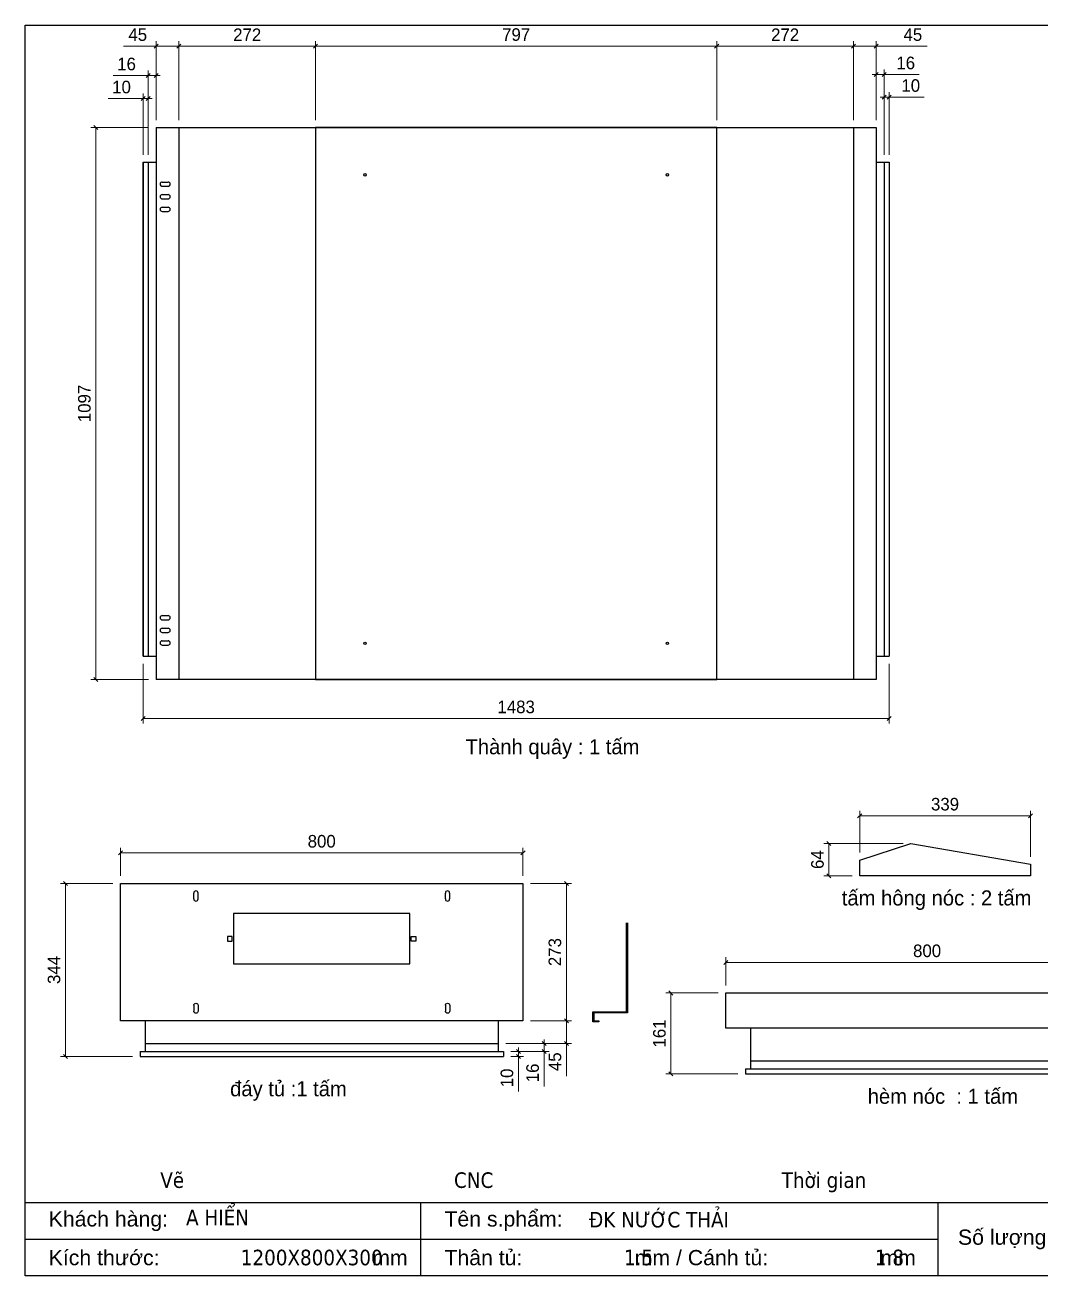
# Model space of a CAD drawing. Header units: millimetres. Extents: x 0 to 3565, y 0 to 2487.
# Drawn here: x 0 to 2019, y 0 to 2487 of the extents above; entities that cross this region are included whole.
import ezdxf
from ezdxf.enums import TextEntityAlignment as Align

# ---------------------------------------------------------------- set-up
doc = ezdxf.new("R2010")
doc.units = ezdxf.units.MM
doc.layers.add('DIM', color=253, linetype='Continuous')
doc.styles.add('Arial', font='arial.ttf')
doc.styles.add('Tahoma (Input Text)', font='tahoma.ttf')
doc.dimstyles.new('Dim-25', dxfattribs={"dimtxt": 25, "dimasz": 8, "dimexe": 10, "dimexo": 15, "dimgap": 10, "dimtad": 1, "dimdec": 0, "dimtxsty": 'Standard', "dimblk": 'OBLIQUE', "dimcen": 10, "dimclrd": 5, "dimclre": 5, "dimclrt": 3, "dimazin": 3, "dimtfac": 1, "dimtdec": 0, "dimtmove": 0, "dimatfit": 3, "dimldrblk": 'OBLIQUE', "dimlwd": 9, "dimlwe": 9})

# ---------------------------------------------------------------- blocks, each defined once
blk = doc.blocks.new('*D1')
at = {"color": 0, "linetype": 'ByBlock', "lineweight": -2}
for p, q in [((1703.5, 2339.7), (1711.5, 2347.7)), ((1721.5, 2347.7), (1713.5, 2339.7))]:
    blk.add_line(p, q, dxfattribs=at)
at = {"layer": 'Defpoints', "color": 0, "transparency": 16777216}
for p in [(1717.5, 2343.7), (1707.5, 2214.1), (1717.5, 2214.1)]:
    blk.add_point(p, dxfattribs=at)
at = {"layer": 'DIM', "color": 5, "lineweight": 9, "transparency": 16777216}
for p, q in [((1707.5, 2343.7), (1699.5, 2343.7)), ((1707.5, 2229.1), (1707.5, 2353.7)), ((1707.5, 2343.7), (1717.5, 2343.7)), ((1717.5, 2229.1), (1717.5, 2353.7)), ((1717.5, 2343.7), (1786.9, 2343.7))]:
    blk.add_line(p, q, dxfattribs=at)
at = {"layer": 'DIM', "color": 3, "transparency": 16777216, "insert": (1760.2, 2366.5), "char_height": 25, "attachment_point": 5}
blk.add_mtext('10', dxfattribs=at)
blk = doc.blocks.new('_Oblique')
at = {"color": 0, "linetype": 'ByBlock', "lineweight": -2}
blk.add_line((-0.5, -0.5), (0.5, 0.5), dxfattribs=at)
blk = doc.blocks.new('*D2')
at = {"color": 0, "linetype": 'ByBlock', "lineweight": -2}
for p, q in [((1687.5, 2384.6), (1695.5, 2392.6)), ((1711.5, 2392.6), (1703.5, 2384.6))]:
    blk.add_line(p, q, dxfattribs=at)
at = {"layer": 'Defpoints', "color": 0, "transparency": 16777216}
for p in [(1707.5, 2388.6), (1691.5, 2283.1), (1707.5, 2283.1)]:
    blk.add_point(p, dxfattribs=at)
at = {"layer": 'DIM', "color": 5, "lineweight": 9, "transparency": 16777216}
for p, q in [((1691.5, 2388.6), (1683.5, 2388.6)), ((1691.5, 2298.1), (1691.5, 2398.6)), ((1691.5, 2388.6), (1707.5, 2388.6)), ((1707.5, 2298.1), (1707.5, 2398.6)), ((1707.5, 2388.6), (1777, 2388.6))]:
    blk.add_line(p, q, dxfattribs=at)
at = {"layer": 'DIM', "color": 3, "transparency": 16777216, "insert": (1750.2, 2411.4), "char_height": 25, "attachment_point": 5}
blk.add_mtext('16', dxfattribs=at)
blk = doc.blocks.new('*D3')
at = {"color": 0, "linetype": 'ByBlock', "lineweight": -2}
for p, q in [((1650.5, 2449), (1642.5, 2441)), ((1687.5, 2441), (1695.5, 2449))]:
    blk.add_line(p, q, dxfattribs=at)
at = {"layer": 'Defpoints', "color": 0, "transparency": 16777216}
for p in [(1646.5, 2445), (1646.5, 2283.1), (1691.5, 2283.1)]:
    blk.add_point(p, dxfattribs=at)
at = {"layer": 'DIM', "color": 5, "lineweight": 9, "transparency": 16777216}
for p, q in [((1646.5, 2298.1), (1646.5, 2455)), ((1646.5, 2445), (1691.5, 2445)), ((1691.5, 2298.1), (1691.5, 2455)), ((1691.5, 2445), (1792.9, 2445))]:
    blk.add_line(p, q, dxfattribs=at)
at = {"layer": 'DIM', "color": 3, "transparency": 16777216, "insert": (1764.4, 2467.8), "char_height": 25, "attachment_point": 5}
blk.add_mtext('45', dxfattribs=at)
blk = doc.blocks.new('*D4')
at = {"color": 0, "linetype": 'ByBlock', "lineweight": -2}
for p, q in [((1378.5, 2449), (1370.5, 2441)), ((1642.5, 2441), (1650.5, 2449))]:
    blk.add_line(p, q, dxfattribs=at)
at = {"layer": 'Defpoints', "color": 0, "transparency": 16777216}
for p in [(1374.5, 2445), (1374.5, 2283.1), (1646.5, 2283.1)]:
    blk.add_point(p, dxfattribs=at)
at = {"layer": 'DIM', "color": 5, "lineweight": 9, "transparency": 16777216}
for p, q in [((1374.5, 2298.1), (1374.5, 2455)), ((1646.5, 2445), (1374.5, 2445)), ((1646.5, 2298.1), (1646.5, 2455))]:
    blk.add_line(p, q, dxfattribs=at)
at = {"layer": 'DIM', "color": 3, "transparency": 16777216, "insert": (1510.5, 2467.6), "char_height": 25, "attachment_point": 5}
blk.add_mtext('272', dxfattribs=at)
blk = doc.blocks.new('*D5')
at = {"color": 0, "linetype": 'ByBlock', "lineweight": -2}
for p, q in [((581.5, 2449), (573.5, 2441)), ((1370.5, 2441), (1378.5, 2449))]:
    blk.add_line(p, q, dxfattribs=at)
at = {"layer": 'Defpoints', "color": 0, "transparency": 16777216}
for p in [(577.5, 2445), (577.5, 2283.1), (1374.5, 2283.1)]:
    blk.add_point(p, dxfattribs=at)
at = {"layer": 'DIM', "color": 5, "lineweight": 9, "transparency": 16777216}
for p, q in [((577.5, 2298.1), (577.5, 2455)), ((1374.5, 2445), (577.5, 2445)), ((1374.5, 2298.1), (1374.5, 2455))]:
    blk.add_line(p, q, dxfattribs=at)
at = {"layer": 'DIM', "color": 3, "transparency": 16777216, "insert": (976, 2467.8), "char_height": 25, "attachment_point": 5}
blk.add_mtext('797', dxfattribs=at)
blk = doc.blocks.new('*D6')
at = {"color": 0, "linetype": 'ByBlock', "lineweight": -2}
for p, q in [((309.5, 2449), (301.5, 2441)), ((573.5, 2441), (581.5, 2449))]:
    blk.add_line(p, q, dxfattribs=at)
at = {"layer": 'Defpoints', "color": 0, "transparency": 16777216}
for p in [(305.5, 2445), (305.5, 2283.1), (577.5, 2283.1)]:
    blk.add_point(p, dxfattribs=at)
at = {"layer": 'DIM', "color": 5, "lineweight": 9, "transparency": 16777216}
for p, q in [((305.5, 2298.1), (305.5, 2455)), ((577.5, 2445), (305.5, 2445)), ((577.5, 2298.1), (577.5, 2455))]:
    blk.add_line(p, q, dxfattribs=at)
at = {"layer": 'DIM', "color": 3, "transparency": 16777216, "insert": (441.5, 2467.6), "char_height": 25, "attachment_point": 5}
blk.add_mtext('272', dxfattribs=at)
blk = doc.blocks.new('*D7')
at = {"color": 0, "linetype": 'ByBlock', "lineweight": -2}
for p, q in [((264.5, 2449), (256.5, 2441)), ((301.5, 2441), (309.5, 2449))]:
    blk.add_line(p, q, dxfattribs=at)
at = {"layer": 'Defpoints', "color": 0, "transparency": 16777216}
for p in [(260.5, 2445), (260.5, 2283.1), (305.5, 2283.1)]:
    blk.add_point(p, dxfattribs=at)
at = {"layer": 'DIM', "color": 5, "lineweight": 9, "transparency": 16777216}
for p, q in [((260.5, 2445), (195.5, 2445)), ((260.5, 2298.1), (260.5, 2455)), ((305.5, 2445), (260.5, 2445)), ((305.5, 2298.1), (305.5, 2455))]:
    blk.add_line(p, q, dxfattribs=at)
at = {"layer": 'DIM', "color": 3, "transparency": 16777216, "insert": (224, 2467.8), "char_height": 25, "attachment_point": 5}
blk.add_mtext('45', dxfattribs=at)
blk = doc.blocks.new('*D8')
at = {"color": 0, "linetype": 'ByBlock', "lineweight": -2}
for p, q in [((240.5, 2382.6), (248.5, 2390.6)), ((264.5, 2390.6), (256.5, 2382.6))]:
    blk.add_line(p, q, dxfattribs=at)
at = {"layer": 'Defpoints', "color": 0, "transparency": 16777216}
for p in [(244.5, 2386.6), (260.5, 2283.1), (244.5, 2214.1)]:
    blk.add_point(p, dxfattribs=at)
at = {"layer": 'DIM', "color": 5, "lineweight": 9, "transparency": 16777216}
for p, q in [((244.5, 2229.1), (244.5, 2396.6)), ((260.5, 2298.1), (260.5, 2396.6)), ((244.5, 2386.6), (175.1, 2386.6)), ((260.5, 2386.6), (244.5, 2386.6)), ((260.5, 2386.6), (268.5, 2386.6))]:
    blk.add_line(p, q, dxfattribs=at)
at = {"layer": 'DIM', "color": 3, "transparency": 16777216, "insert": (201.8, 2409.4), "char_height": 25, "attachment_point": 5}
blk.add_mtext('16', dxfattribs=at)
blk = doc.blocks.new('*D9')
at = {"color": 0, "linetype": 'ByBlock', "lineweight": -2}
for p, q in [((230.5, 2336.7), (238.5, 2344.7)), ((248.5, 2344.7), (240.5, 2336.7))]:
    blk.add_line(p, q, dxfattribs=at)
at = {"layer": 'Defpoints', "color": 0, "transparency": 16777216}
for p in [(234.5, 2340.7), (234.5, 2214.1), (244.5, 2214.1)]:
    blk.add_point(p, dxfattribs=at)
at = {"layer": 'DIM', "color": 5, "lineweight": 9, "transparency": 16777216}
for p, q in [((234.5, 2340.7), (165.1, 2340.7)), ((234.5, 2229.1), (234.5, 2350.7)), ((244.5, 2340.7), (234.5, 2340.7)), ((244.5, 2229.1), (244.5, 2350.7)), ((244.5, 2340.7), (252.5, 2340.7))]:
    blk.add_line(p, q, dxfattribs=at)
at = {"layer": 'DIM', "color": 3, "transparency": 16777216, "insert": (191.8, 2363.5), "char_height": 25, "attachment_point": 5}
blk.add_mtext('10', dxfattribs=at)
blk = doc.blocks.new('*D10')
at = {"color": 0, "linetype": 'ByBlock', "lineweight": -2}
for p, q in [((144.9, 2279.1), (136.9, 2287.1)), ((136.9, 1190.1), (144.9, 1182.1))]:
    blk.add_line(p, q, dxfattribs=at)
at = {"layer": 'Defpoints', "color": 0, "transparency": 16777216}
for p in [(260.5, 2283.1), (140.9, 1186.1), (260.5, 1186.1)]:
    blk.add_point(p, dxfattribs=at)
at = {"layer": 'DIM', "color": 5, "lineweight": 9, "transparency": 16777216}
for p, q in [((245.5, 2283.1), (130.9, 2283.1)), ((140.9, 2283.1), (140.9, 1186.1)), ((245.5, 1186.1), (130.9, 1186.1))]:
    blk.add_line(p, q, dxfattribs=at)
at = {"layer": 'DIM', "color": 3, "transparency": 16777216, "insert": (118.1, 1734.6), "char_height": 25, "attachment_point": 5, "rotation": 90}
blk.add_mtext('1097', dxfattribs=at)
blk = doc.blocks.new('ovan8.6x18')
at = {"color": 2}
for p, q in [((3.3, 8.5), (14.8, 8.5)), ((3.3, 0), (14.8, 0))]:
    blk.add_line(p, q, dxfattribs=at)
for centre, start, end in [((3.3, 4.3), 90, 270), ((14.8, 4.3), 270, 90)]:
    blk.add_arc(centre, 4.25, start, end, dxfattribs=at)
blk = doc.blocks.new('*D11')
at = {"color": 0, "linetype": 'ByBlock', "lineweight": -2}
for p, q in [((193.6, 845.3), (185.6, 837.3)), ((985.6, 837.3), (993.6, 845.3))]:
    blk.add_line(p, q, dxfattribs=at)
at = {"layer": 'Defpoints', "color": 0, "transparency": 16777216}
for p in [(989.6, 841.3), (189.6, 780.4), (989.6, 780.4)]:
    blk.add_point(p, dxfattribs=at)
at = {"layer": 'DIM', "color": 5, "lineweight": 9, "transparency": 16777216}
for p, q in [((189.6, 795.4), (189.6, 851.3)), ((989.6, 795.4), (989.6, 851.3)), ((189.6, 841.3), (989.6, 841.3))]:
    blk.add_line(p, q, dxfattribs=at)
at = {"layer": 'DIM', "color": 3, "transparency": 16777216, "insert": (589.6, 864.1), "char_height": 25, "attachment_point": 5}
blk.add_mtext('800', dxfattribs=at)
blk = doc.blocks.new('*D12')
at = {"color": 0, "linetype": 'ByBlock', "lineweight": -2}
for p, q in [((84.5, 776.4), (76.5, 784.4)), ((76.5, 440.4), (84.5, 432.4))]:
    blk.add_line(p, q, dxfattribs=at)
at = {"layer": 'Defpoints', "color": 0, "transparency": 16777216}
for p in [(189.6, 780.4), (80.5, 436.4), (228.6, 436.4)]:
    blk.add_point(p, dxfattribs=at)
at = {"layer": 'DIM', "color": 5, "lineweight": 9, "transparency": 16777216}
for p, q in [((174.6, 780.4), (70.5, 780.4)), ((80.5, 780.4), (80.5, 436.4)), ((213.6, 436.4), (70.5, 436.4))]:
    blk.add_line(p, q, dxfattribs=at)
at = {"layer": 'DIM', "color": 3, "transparency": 16777216, "insert": (57.7, 608.4), "char_height": 25, "attachment_point": 5, "rotation": 90}
blk.add_mtext('344', dxfattribs=at)
blk = doc.blocks.new('*D13')
at = {"color": 0, "linetype": 'ByBlock', "lineweight": -2}
for p, q in [((1079.9, 776.4), (1071.9, 784.4)), ((1071.9, 511.4), (1079.9, 503.4))]:
    blk.add_line(p, q, dxfattribs=at)
at = {"layer": 'Defpoints', "color": 0, "transparency": 16777216}
for p in [(989.6, 780.4), (989.6, 507.4), (1075.9, 507.4)]:
    blk.add_point(p, dxfattribs=at)
at = {"layer": 'DIM', "color": 5, "lineweight": 9, "transparency": 16777216}
for p, q in [((1004.6, 780.4), (1085.9, 780.4)), ((1075.9, 780.4), (1075.9, 507.4)), ((1004.6, 507.4), (1085.9, 507.4))]:
    blk.add_line(p, q, dxfattribs=at)
at = {"layer": 'DIM', "color": 3, "transparency": 16777216, "insert": (1053.1, 643.9), "char_height": 25, "attachment_point": 5, "rotation": 90}
blk.add_mtext('273', dxfattribs=at)
blk = doc.blocks.new('*D14')
at = {"color": 0, "linetype": 'ByBlock', "lineweight": -2}
for p, q in [((1079.9, 503.4), (1071.9, 511.4)), ((1071.9, 466.4), (1079.9, 458.4))]:
    blk.add_line(p, q, dxfattribs=at)
at = {"layer": 'Defpoints', "color": 0, "transparency": 16777216}
for p in [(989.6, 507.4), (940.6, 462.4), (1075.9, 462.4)]:
    blk.add_point(p, dxfattribs=at)
at = {"layer": 'DIM', "color": 5, "lineweight": 9, "transparency": 16777216}
for p, q in [((1004.6, 507.4), (1085.9, 507.4)), ((1075.9, 507.4), (1075.9, 462.4)), ((955.6, 462.4), (1085.9, 462.4)), ((1075.9, 462.4), (1075.9, 397.4))]:
    blk.add_line(p, q, dxfattribs=at)
at = {"layer": 'DIM', "color": 3, "transparency": 16777216, "insert": (1053.2, 425.9), "char_height": 25, "attachment_point": 5, "rotation": 90}
blk.add_mtext('45', dxfattribs=at)
blk = doc.blocks.new('*D15')
at = {"color": 0, "linetype": 'ByBlock', "lineweight": -2}
for p, q in [((1027.6, 466.4), (1035.6, 458.4)), ((1035.6, 442.4), (1027.6, 450.4))]:
    blk.add_line(p, q, dxfattribs=at)
at = {"layer": 'Defpoints', "color": 0, "transparency": 16777216}
for p in [(940.6, 462.4), (950.6, 446.4), (1031.6, 446.4)]:
    blk.add_point(p, dxfattribs=at)
at = {"layer": 'DIM', "color": 5, "lineweight": 9, "transparency": 16777216}
for p, q in [((955.6, 462.4), (1041.6, 462.4)), ((1031.6, 462.4), (1031.6, 470.4)), ((1031.6, 462.4), (1031.6, 446.4)), ((965.6, 446.4), (1041.6, 446.4)), ((1031.6, 446.4), (1031.6, 377))]:
    blk.add_line(p, q, dxfattribs=at)
at = {"layer": 'DIM', "color": 3, "transparency": 16777216, "insert": (1008.8, 403.7), "char_height": 25, "attachment_point": 5, "rotation": 90}
blk.add_mtext('16', dxfattribs=at)
blk = doc.blocks.new('*D16')
at = {"color": 0, "linetype": 'ByBlock', "lineweight": -2}
for p, q in [((976.6, 450.4), (984.6, 442.4)), ((984.6, 432.4), (976.6, 440.4))]:
    blk.add_line(p, q, dxfattribs=at)
at = {"layer": 'Defpoints', "color": 0, "transparency": 16777216}
for p in [(950.6, 446.4), (950.6, 436.4), (980.6, 436.4)]:
    blk.add_point(p, dxfattribs=at)
at = {"layer": 'DIM', "color": 5, "lineweight": 9, "transparency": 16777216}
for p, q in [((980.6, 446.4), (980.6, 454.4)), ((965.6, 446.4), (990.6, 446.4)), ((965.6, 436.4), (990.6, 436.4)), ((980.6, 446.4), (980.6, 436.4)), ((980.6, 436.4), (980.6, 367))]:
    blk.add_line(p, q, dxfattribs=at)
at = {"layer": 'DIM', "color": 3, "transparency": 16777216, "insert": (957.8, 393.7), "char_height": 25, "attachment_point": 5, "rotation": 90}
blk.add_mtext('10', dxfattribs=at)
blk = doc.blocks.new('*D17')
at = {"color": 0, "linetype": 'ByBlock', "lineweight": -2}
for p, q in [((1396.7, 627.5), (1388.7, 619.5)), ((2188.7, 619.5), (2196.7, 627.5))]:
    blk.add_line(p, q, dxfattribs=at)
at = {"layer": 'Defpoints', "color": 0, "transparency": 16777216}
for p in [(2192.7, 623.5), (1392.7, 562.6), (2192.7, 562.6)]:
    blk.add_point(p, dxfattribs=at)
at = {"layer": 'DIM', "color": 5, "lineweight": 9, "transparency": 16777216}
for p, q in [((1392.7, 577.6), (1392.7, 633.5)), ((1392.7, 623.5), (2192.7, 623.5)), ((2192.7, 577.6), (2192.7, 633.5))]:
    blk.add_line(p, q, dxfattribs=at)
at = {"layer": 'DIM', "color": 3, "transparency": 16777216, "insert": (1792.7, 646.3), "char_height": 25, "attachment_point": 5}
blk.add_mtext('800', dxfattribs=at)
blk = doc.blocks.new('*D18')
at = {"color": 0, "linetype": 'ByBlock', "lineweight": -2}
for p, q in [((1287.6, 558.6), (1279.6, 566.6)), ((1279.6, 405.6), (1287.6, 397.6))]:
    blk.add_line(p, q, dxfattribs=at)
at = {"layer": 'Defpoints', "color": 0, "transparency": 16777216}
for p in [(1392.7, 562.6), (1283.6, 401.6), (1431.7, 401.6)]:
    blk.add_point(p, dxfattribs=at)
at = {"layer": 'DIM', "color": 5, "lineweight": 9, "transparency": 16777216}
for p, q in [((1377.7, 562.6), (1273.6, 562.6)), ((1283.6, 562.6), (1283.6, 401.6)), ((1416.7, 401.6), (1273.6, 401.6))]:
    blk.add_line(p, q, dxfattribs=at)
at = {"layer": 'DIM', "color": 3, "transparency": 16777216, "insert": (1260.8, 482.1), "char_height": 25, "attachment_point": 5, "rotation": 90}
blk.add_mtext('161', dxfattribs=at)
blk = doc.blocks.new('*D30')
at = {"color": 0, "linetype": 'ByBlock', "lineweight": -2}
for p, q in [((1662.7, 919), (1654.7, 911)), ((1994, 911), (2002, 919))]:
    blk.add_line(p, q, dxfattribs=at)
at = {"layer": 'Defpoints', "color": 0, "transparency": 16777216}
for p in [(1998, 915), (1658.7, 826.9), (1998, 818.5)]:
    blk.add_point(p, dxfattribs=at)
at = {"layer": 'DIM', "color": 5, "lineweight": 9, "transparency": 16777216}
for p, q in [((1658.7, 841.9), (1658.7, 925)), ((1998, 833.5), (1998, 925)), ((1658.7, 915), (1998, 915))]:
    blk.add_line(p, q, dxfattribs=at)
at = {"layer": 'DIM', "color": 3, "transparency": 16777216, "insert": (1828.3, 937.8), "char_height": 25, "attachment_point": 5}
blk.add_mtext('339', dxfattribs=at)
blk = doc.blocks.new('*D31')
at = {"color": 0, "linetype": 'ByBlock', "lineweight": -2}
for p, q in [((1601.7, 855.6), (1593.7, 863.6)), ((1593.7, 799.8), (1601.7, 791.8))]:
    blk.add_line(p, q, dxfattribs=at)
at = {"layer": 'Defpoints', "color": 0, "transparency": 16777216}
for p in [(1760.1, 859.6), (1597.7, 795.8), (1658.7, 795.8)]:
    blk.add_point(p, dxfattribs=at)
at = {"layer": 'DIM', "color": 5, "lineweight": 9, "transparency": 16777216}
for p, q in [((1745.1, 859.6), (1587.7, 859.6)), ((1597.7, 859.6), (1597.7, 795.8)), ((1643.7, 795.8), (1587.7, 795.8))]:
    blk.add_line(p, q, dxfattribs=at)
at = {"layer": 'DIM', "color": 3, "transparency": 16777216, "insert": (1574.9, 827.7), "char_height": 25, "attachment_point": 5, "rotation": 90}
blk.add_mtext('64', dxfattribs=at)
blk = doc.blocks.new('*D32')
at = {"color": 0, "linetype": 'ByBlock', "lineweight": -2}
for p, q in [((238.5, 1112.4), (230.5, 1104.4)), ((1713.5, 1104.4), (1721.5, 1112.4))]:
    blk.add_line(p, q, dxfattribs=at)
at = {"layer": 'Defpoints', "color": 0, "transparency": 16777216}
for p in [(234.5, 1232.1), (1717.5, 1232.1), (1717.5, 1108.4)]:
    blk.add_point(p, dxfattribs=at)
at = {"layer": 'DIM', "color": 5, "lineweight": 9, "transparency": 16777216}
for p, q in [((234.5, 1217.1), (234.5, 1098.4)), ((1717.5, 1217.1), (1717.5, 1098.4)), ((234.5, 1108.4), (1717.5, 1108.4))]:
    blk.add_line(p, q, dxfattribs=at)
at = {"layer": 'DIM', "color": 3, "transparency": 16777216, "insert": (976, 1131.2), "char_height": 25, "attachment_point": 5}
blk.add_mtext('1483', dxfattribs=at)
blk = doc.blocks.new('khungtenAsean')
at = {"color": 7}
for p, q in [((2906.8, 120), (0, 120)), ((650, 60), (650, 120)), ((1500, 60), (1500, 120)), ((1500, 60), (0, 60)), ((650, 0), (650, 60)), ((1500, 0), (1500, 60))]:
    blk.add_line(p, q, dxfattribs=at)
at = {"color": 2}
blk.add_lwpolyline([(0, 2055.3), (2906.8, 2055.3), (2906.8, 0), (0, 0)], close=True, dxfattribs=at)
at = {"color": 7, "char_height": 25, "style": 'Arial'}
for s, insert, width, attachment_point in [('    Khách hàng:', (0, 90), 650, 4), ('    Tên s.phẩm:', (650, 90), 850, 4), ('Số lượng:              cái', (1700, 60), 400, 5), ('    Kích thước:                                    mm', (0, 30), 650, 4), ('    Thân tủ:                   mm / Cánh tủ:                   mm ', (650, 30), 850, 4)]:
    blk.add_mtext(s, dxfattribs=dict(at, insert=insert, width=width, attachment_point=attachment_point))
at = {"color": 2, "style": 'Tahoma (Input Text)'}
for tag, p in [('KHACHHANG', (246.3, 81)), ('SANPHAM', (894.1, 77.5)), ('THONGTIN', (2136.2, 77.7)), ('THONGTIN', (2136.2, 17.7))]:
    blk.add_attdef(tag, p, '', height=25, dxfattribs=at)
for tag, p in [('SOLUONG', (1816.5, 48.1)), ('KICHTHUOC', (562.3, 16.7)), ('DODAY', (997.1, 16.7)), ('DODAY', (1400.4, 16.7))]:
    blk.add_attdef(tag, text='', height=25, dxfattribs=at).set_placement(p, align=Align.RIGHT)
blk.add_attdef('SO', text='', height=25, dxfattribs=at).set_placement((2853.1, 47.2), align=Align.CENTER)

msp = doc.modelspace()

# ---------------------------------------------------------------- linework, layer by layer
at = {"color": 7}
for p, q in [((260.5, 2283.1), (260.5, 1186.1)), ((305.5, 2283.1), (305.5, 1186.1)), ((577.5, 2283.1), (577.5, 1186.1)), ((1646.5, 2283.1), (1646.5, 1186.1)), ((1691.5, 2283.1), (1691.5, 1186.1)), ((234.5, 2214.1), (234.5, 1232.1)), ((234.5, 2214.1), (260.5, 2214.1)), ((244.5, 2214.1), (244.5, 1232.1)), ((1691.5, 2214.1), (1717.5, 2214.1)), ((1707.5, 2214.1), (1707.5, 1232.1)), ((1717.5, 2214.1), (1717.5, 1232.1)), ((234.5, 1232.1), (260.5, 1232.1)), ((1691.5, 1232.1), (1717.5, 1232.1)), ((238.6, 507.4), (238.6, 446.4)), ((940.6, 507.4), (940.6, 446.4)), ((1441.7, 492.6), (1441.7, 411.6)), ((238.6, 462.4), (940.6, 462.4)), ((228.6, 446.4), (950.6, 446.4)), ((228.6, 446.4), (228.6, 436.4)), ((228.6, 436.4), (950.6, 436.4)), ((950.6, 446.4), (950.6, 436.4)), ((1441.7, 427.6), (2143.7, 427.6)), ((1431.7, 411.6), (2153.7, 411.6)), ((1431.7, 411.6), (1431.7, 401.6)), ((1431.7, 401.6), (2153.7, 401.6))]:
    msp.add_line(p, q, dxfattribs=at)
for points in [[(260.5, 2283.1), (1691.5, 2283.1)], [(234.5, 1232.1), (234.5, 2214.1)], [(1717.5, 2214.1), (1717.5, 1232.1)], [(1691.5, 1186.1), (260.5, 1186.1)], [(1658.7, 795.8), (1658.7, 826.9), (1760.1, 859.6), (1998, 818.5), (1998, 795.8), (1658.7, 795.8)], [(1197.1, 702.3), (1197.1, 523.3), (1130.1, 523.3), (1130.1, 507.3), (1140.1, 507.3), (1140.1, 505.3), (1128.1, 505.3), (1128.1, 525.3), (1195.1, 525.3), (1195.1, 702.3)]]:
    msp.add_lwpolyline(points, dxfattribs=at)
for points in [[(577.5, 1186.1), (1374.5, 1186.1), (1374.5, 2283.1), (577.5, 2283.1)], [(189.6, 780.4), (989.6, 780.4), (989.6, 507.4), (189.6, 507.4)], [(1392.7, 562.6), (2192.7, 562.6), (2192.7, 492.6), (1392.7, 492.6)]]:
    msp.add_lwpolyline(points, close=True, dxfattribs=at)
at = {"color": 2}
for points in [[(414.6, 620.4), (764.6, 620.4), (764.6, 720.4), (414.6, 720.4)], [(402.6, 665.9), (411.6, 665.9), (411.6, 674.9), (402.6, 674.9)], [(776.6, 665.9), (767.6, 665.9), (767.6, 674.9), (776.6, 674.9)]]:
    msp.add_lwpolyline(points, close=True, dxfattribs=at)
for centre in [(675.5, 2189.1), (1276.5, 2189.1), (675.5, 1257.6), (1276.5, 1257.6)]:
    msp.add_circle(centre, 2.5, dxfattribs=at)

# ---------------------------------------------------------------- block references
at = {"color": 7}
ref = msp.add_blockref('khungtenAsean', (0, 0), dxfattribs=dict(at, xscale=1.210000000006402, yscale=1.210000000006402, zscale=1.210000000006402))
ref.add_attrib('CNC', 'CNC', (852.5, 175.1), dxfattribs={"color": 2, "height": 30.91, "style": 'Tahoma (Input Text)'})
ref.add_attrib('THOIGIAN', 'Thời gian', (1503.7, 175.1), dxfattribs={"color": 2, "height": 30.91, "style": 'Tahoma (Input Text)'})
ref.add_attrib('VE', 'Vẽ', (268.8, 175.1), dxfattribs={"color": 2, "height": 30.91, "style": 'Tahoma (Input Text)'})
ref.add_attrib('KHACHHANG', 'A HIỂN', (320, 100.9), dxfattribs={"color": 2, "height": 30.91, "style": 'Tahoma (Input Text)'})
ref.add_attrib('SANPHAM', 'ĐK NƯỚC THẢI', (1120.9, 96.5), dxfattribs={"color": 2, "height": 30.907, "style": 'Tahoma (Input Text)'})
ref.add_attrib('DODAY', '1.5', dxfattribs={"color": 2, "height": 30.91, "style": 'Tahoma (Input Text)'}).set_placement((1248.2, 21.3), align=Align.RIGHT)
ref.add_attrib('KICHTHUOC', '1200X800X300', dxfattribs={"color": 2, "height": 30.907, "style": 'Tahoma (Input Text)'}).set_placement((710.7, 21.3), align=Align.RIGHT)
ref.add_attrib('DODAY', '1.8', dxfattribs={"color": 2, "height": 30.91, "style": 'Tahoma (Input Text)'}).set_placement((1746.8, 21.3), align=Align.RIGHT)
at = {"color": 2}
for p in [(269.5, 2166.3), (269.5, 2141.3), (269.5, 2116.3), (269.5, 1304.3), (269.5, 1279.3), (269.5, 1254.3)]:
    msp.add_blockref('ovan8.6x18', p, dxfattribs=at)
at = {"color": 2, "rotation": 90}
for p in [(343.9, 746.4), (843.9, 746.4)]:
    msp.add_blockref('ovan8.6x18', p, dxfattribs=at)
at = {"color": 2, "xscale": -1, "rotation": 90}
for p in [(343.9, 541.4), (843.9, 541.4)]:
    msp.add_blockref('ovan8.6x18', p, dxfattribs=at)

# ---------------------------------------------------------------- texts
at = {"color": 7, "char_height": 30, "width": 457.001, "attachment_point": 1}
for s, insert in [('Thành quây : 1 tấm', (875.4, 1067.1)), ('tấm hông nóc : 2 tấm', (1623.2, 766.6)), (' đáy tủ :1 tấm', (396.4, 387.2)), ('hèm nóc  : 1 tấm', (1674.7, 372.3))]:
    msp.add_mtext(s, dxfattribs=dict(at, insert=insert))

# ---------------------------------------------------------------- dimensions: what is measured, and where the dimension line sits
at = {"layer": 'DIM', "color": 7}
for base, p1, p2, picture, middle in [((260.5, 2445), (305.5, 2283.1), (260.5, 2283.1), '*D7', (224, 2467.8)), ((305.5, 2445), (577.5, 2283.1), (305.5, 2283.1), '*D6', (441.5, 2467.6)), ((577.5, 2445), (1374.5, 2283.1), (577.5, 2283.1), '*D5', (976, 2467.8)), ((1374.5, 2445), (1646.5, 2283.1), (1374.5, 2283.1), '*D4', (1510.5, 2467.6)), ((244.5, 2386.6), (260.5, 2283.1), (244.5, 2214.1), '*D8', (201.8, 2409.4)), ((1707.5, 2388.6), (1691.5, 2283.1), (1707.5, 2283.1), '*D2', (1750.2, 2411.4)), ((234.5, 2340.7), (244.5, 2214.1), (234.5, 2214.1), '*D9', (191.8, 2363.5)), ((1717.5, 2343.7), (1707.5, 2214.1), (1717.5, 2214.1), '*D1', (1760.2, 2366.5)), ((1717.5, 1108.4), (234.5, 1232.1), (1717.5, 1232.1), '*D32', (976, 1131.2)), ((1998, 915), (1658.7, 826.9), (1998, 818.5), '*D30', (1828.3, 937.8)), ((989.6, 841.3), (189.6, 780.4), (989.6, 780.4), '*D11', (589.6, 864.1)), ((2192.7, 623.5), (1392.7, 562.6), (2192.7, 562.6), '*D17', (1792.7, 646.3))]:
    dim = msp.add_linear_dim(base=base, p1=p1, p2=p2, dimstyle='Dim-25', dxfattribs=at)
    dim.commit()
    dim.dimension.update_dxf_attribs({"geometry": picture, "text_midpoint": middle})
dim = msp.add_linear_dim(base=(1646.5, 2445), p1=(1691.5, 2283.1), p2=(1646.5, 2283.1), dimstyle='Dim-25', dxfattribs=at)
dim.commit()
dim.dimension.update_dxf_attribs({"geometry": '*D3', "text_midpoint": (1764.4, 2445), "dimtype": 160})
for base, p1, p2, picture, middle in [((140.9, 1186.1), (260.5, 2283.1), (260.5, 1186.1), '*D10', (118.1, 1734.6)), ((1597.7, 795.8), (1760.1, 859.6), (1658.7, 795.8), '*D31', (1574.9, 827.7)), ((80.5, 436.4), (189.6, 780.4), (228.6, 436.4), '*D12', (57.7, 608.4)), ((1075.9, 507.4), (989.6, 780.4), (989.6, 507.4), '*D13', (1053.1, 643.9)), ((1283.6, 401.6), (1392.7, 562.6), (1431.7, 401.6), '*D18', (1260.8, 482.1)), ((1075.9, 462.4), (989.6, 507.4), (940.6, 462.4), '*D14', (1053.2, 425.9)), ((1031.6, 446.4), (940.6, 462.4), (950.6, 446.4), '*D15', (1008.8, 403.7)), ((980.6, 436.4), (950.6, 446.4), (950.6, 436.4), '*D16', (957.8, 393.7))]:
    dim = msp.add_linear_dim(base=base, p1=p1, p2=p2, angle=90, dimstyle='Dim-25', dxfattribs=at)
    dim.commit()
    dim.dimension.update_dxf_attribs({"geometry": picture, "text_midpoint": middle})

doc.saveas('drawing.dxf')
